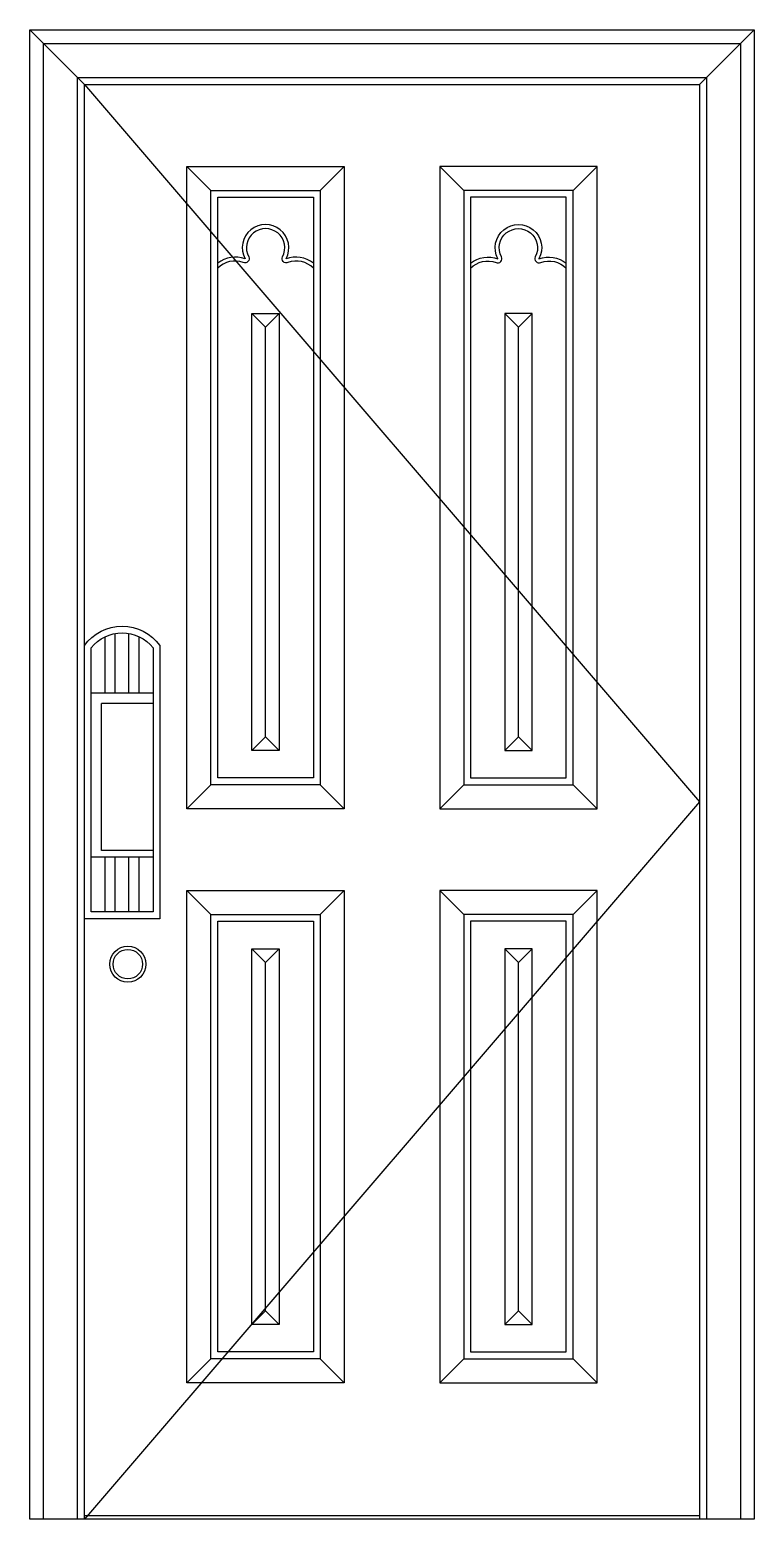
# Model space of a CAD drawing. Header units: metres. Extents: x -2328 to -1268, y 0 to 2180.
import ezdxf

# ---------------------------------------------------------------- set-up
doc = ezdxf.new("R2010")
doc.units = ezdxf.units.M
for name, color, linetype in [('2', 2, 'Continuous'), ('3', 3, 'Continuous'), ('7', 7, 'Continuous')]:
    doc.layers.add(name, color=color, linetype=linetype)

msp = doc.modelspace()

# ---------------------------------------------------------------- linework, layer by layer
at = {"layer": '2'}
msp.add_line((-1267.86, 0), (-2327.86, 0), dxfattribs=at)
at = {"layer": '3'}
for p, q in [((-2247.86, 2100), (-2327.86, 2180)), ((-1347.86, 2100), (-1267.86, 2180)), ((-2062.86, 1944.92), (-2097.86, 1979.92)), ((-1902.86, 1944.92), (-1867.86, 1979.92)), ((-1692.86, 1944.92), (-1727.86, 1979.92)), ((-1532.86, 1944.92), (-1497.86, 1979.92)), ((-1962.86, 1764.92), (-1982.86, 1744.92)), ((-1632.86, 1764.92), (-1612.86, 1744.92)), ((-2217.71, 1208.88), (-2217.71, 1291.38)), ((-2202.71, 1208.88), (-2202.71, 1295.65)), ((-2182.71, 1208.88), (-2182.71, 1295.65)), ((-2167.71, 1208.88), (-2167.71, 1291.38)), ((-2147.55, 1208.88), (-2237.86, 1208.88)), ((-2222.86, 978.88), (-2222.86, 1193.88)), ((-2147.55, 1193.88), (-2222.86, 1193.88)), ((-1982.86, 1144.92), (-2002.86, 1124.92)), ((-1612.86, 1144.92), (-1592.86, 1124.92)), ((-2062.86, 1074.92), (-2097.86, 1039.92)), ((-1902.86, 1074.92), (-1867.86, 1039.92)), ((-1692.86, 1074.92), (-1727.86, 1039.92)), ((-1532.86, 1074.92), (-1497.86, 1039.92)), ((-2147.55, 968.88), (-2237.86, 968.88)), ((-2147.55, 978.88), (-2222.86, 978.88)), ((-2217.71, 888.88), (-2217.71, 968.88)), ((-2202.71, 888.88), (-2202.71, 968.88)), ((-2182.71, 888.88), (-2182.71, 968.88)), ((-2167.71, 888.88), (-2167.71, 968.88)), ((-2062.86, 885.11), (-2097.86, 920.11)), ((-1902.86, 885.11), (-1867.86, 920.11)), ((-1692.86, 885.11), (-1727.86, 920.11)), ((-1532.86, 885.11), (-1497.86, 920.11)), ((-1962.86, 834.79), (-1982.86, 814.79)), ((-1632.86, 834.79), (-1612.86, 814.79)), ((-1982.86, 304.79), (-2002.86, 284.79)), ((-1612.86, 304.79), (-1592.86, 284.79)), ((-2062.86, 234.79), (-2097.86, 199.79)), ((-1902.86, 234.79), (-1867.86, 199.79)), ((-1692.86, 234.79), (-1727.86, 199.79)), ((-1532.86, 234.79), (-1497.86, 199.79)), ((-1347.86, 5), (-2247.86, 5))]:
    msp.add_line(p, q, dxfattribs=at)
for points in [[(-2307.86, 0), (-2307.86, 2160), (-1287.86, 2160), (-1287.86, 0)], [(-2257.86, 0), (-2257.86, 2110), (-1337.86, 2110), (-1337.86, 0)], [(-2247.86, 2100), (-1347.86, 1050), (-2247.86, 0)], [(-1962.86, 1124.92), (-1982.86, 1144.92), (-1982.86, 1744.92), (-2002.86, 1764.92)], [(-1632.86, 1124.92), (-1612.86, 1144.92), (-1612.86, 1744.92), (-1592.86, 1764.92)], [(-1962.86, 284.79), (-1982.86, 304.79), (-1982.86, 814.79), (-2002.86, 834.79)], [(-1632.86, 284.79), (-1612.86, 304.79), (-1612.86, 814.79), (-1592.86, 834.79)]]:
    msp.add_lwpolyline(points, dxfattribs=at)
for points in [[(-2052.86, 1084.92), (-2052.86, 1934.92), (-1912.86, 1934.92), (-1912.86, 1084.92)], [(-1542.86, 1084.92), (-1542.86, 1934.92), (-1682.86, 1934.92), (-1682.86, 1084.92)], [(-2052.86, 244.79), (-2052.86, 875.11), (-1912.86, 875.11), (-1912.86, 244.79)], [(-1542.86, 244.79), (-1542.86, 875.11), (-1682.86, 875.11), (-1682.86, 244.79)]]:
    msp.add_lwpolyline(points, close=True, dxfattribs=at)
for points in [[(-1912.86, 1831.23, 0.28), (-1950.11, 1839.59, -0.74), (-1958.15, 1847.75, 1.67), (-2007.57, 1847.75, -0.74), (-2015.61, 1839.59, 0.28), (-2052.86, 1831.23)], [(-1682.86, 1831.23, -0.28), (-1645.61, 1839.59, 0.74), (-1637.57, 1847.75, -1.67), (-1588.15, 1847.75, 0.74), (-1580.11, 1839.59, -0.28), (-1542.86, 1831.23)]]:
    msp.add_lwpolyline(points, format="xyb", dxfattribs=at)
msp.add_lwpolyline([(-2237.86, 888.88), (-2237.86, 1275.5, -0.48), (-2147.55, 1275.5), (-2147.55, 888.88)], format="xyb", close=True, dxfattribs=at)
msp.add_circle((-2184.4, 812.36), 21.52, dxfattribs=at)
at = {"layer": '7'}
for points in [[(-2327.86, 0), (-2327.86, 2180), (-1267.86, 2180), (-1267.86, 0)], [(-2247.86, 0), (-2247.86, 2100), (-1347.86, 2100), (-1347.86, 0)]]:
    msp.add_lwpolyline(points, dxfattribs=at)
for points in [[(-2097.86, 1979.92), (-1867.86, 1979.92), (-1867.86, 1039.92), (-2097.86, 1039.92)], [(-1497.86, 1979.92), (-1727.86, 1979.92), (-1727.86, 1039.92), (-1497.86, 1039.92)], [(-2062.86, 1074.92), (-2062.86, 1944.92), (-1902.86, 1944.92), (-1902.86, 1074.92)], [(-1532.86, 1074.92), (-1532.86, 1944.92), (-1692.86, 1944.92), (-1692.86, 1074.92)], [(-2002.86, 1764.92), (-1962.86, 1764.92), (-1962.86, 1124.92), (-2002.86, 1124.92)], [(-1592.86, 1764.92), (-1632.86, 1764.92), (-1632.86, 1124.92), (-1592.86, 1124.92)], [(-2097.86, 920.11), (-1867.86, 920.11), (-1867.86, 199.79), (-2097.86, 199.79)], [(-1497.86, 920.11), (-1727.86, 920.11), (-1727.86, 199.79), (-1497.86, 199.79)], [(-2062.86, 234.79), (-2062.86, 885.11), (-1902.86, 885.11), (-1902.86, 234.79)], [(-1532.86, 234.79), (-1532.86, 885.11), (-1692.86, 885.11), (-1692.86, 234.79)], [(-2002.86, 834.79), (-1962.86, 834.79), (-1962.86, 284.79), (-2002.86, 284.79)], [(-1592.86, 834.79), (-1632.86, 834.79), (-1632.86, 284.79), (-1592.86, 284.79)]]:
    msp.add_lwpolyline(points, close=True, dxfattribs=at)
for points in [[(-1912.86, 1838.5, 0.26), (-1952.86, 1844.92, 1.67), (-2012.86, 1844.92, 0.26), (-2052.86, 1838.5)], [(-1682.86, 1838.5, -0.26), (-1642.86, 1844.92, -1.67), (-1582.86, 1844.92, -0.26), (-1542.86, 1838.5)]]:
    msp.add_lwpolyline(points, format="xyb", dxfattribs=at)
msp.add_lwpolyline([(-2247.86, 878.88), (-2247.86, 1278.88, -0.51), (-2137.55, 1278.88), (-2137.55, 878.88)], format="xyb", close=True, dxfattribs=at)
msp.add_circle((-2184.4, 812.36), 26.52, dxfattribs=at)

doc.saveas('drawing.dxf')
